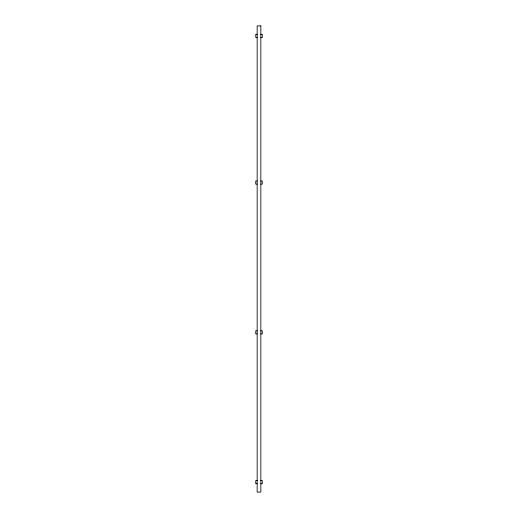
<?xml version="1.0" encoding="UTF-8"?>
<svg xmlns="http://www.w3.org/2000/svg" width="518" height="518" viewBox="0 0 518 518"><rect width="100%" height="100%" fill="white"/><g stroke="black" fill="none" stroke-linecap="round" stroke-linejoin="round"><path stroke-width="0.78" d="M257.245 34.317L255.724 34.317L255.724 37.413L257.245 37.413M260.755 34.317L262.276 34.317L262.276 37.413L260.755 37.413M257.245 181.028L255.724 181.028L255.724 184.123L257.245 184.123M260.755 181.028L262.276 181.028L262.276 184.123L260.755 184.123M257.245 330.821L255.724 330.821L255.724 333.916L257.245 333.916M260.755 330.821L262.276 330.821L262.276 333.916L260.755 333.916M257.245 480.62L255.724 480.62L255.724 483.715L257.245 483.715M260.755 480.62L262.276 480.62L262.276 483.715L260.755 483.715M260.845 25.9L257.155 25.9L257.155 492.1L260.845 492.1L260.845 25.9"/></g></svg>
